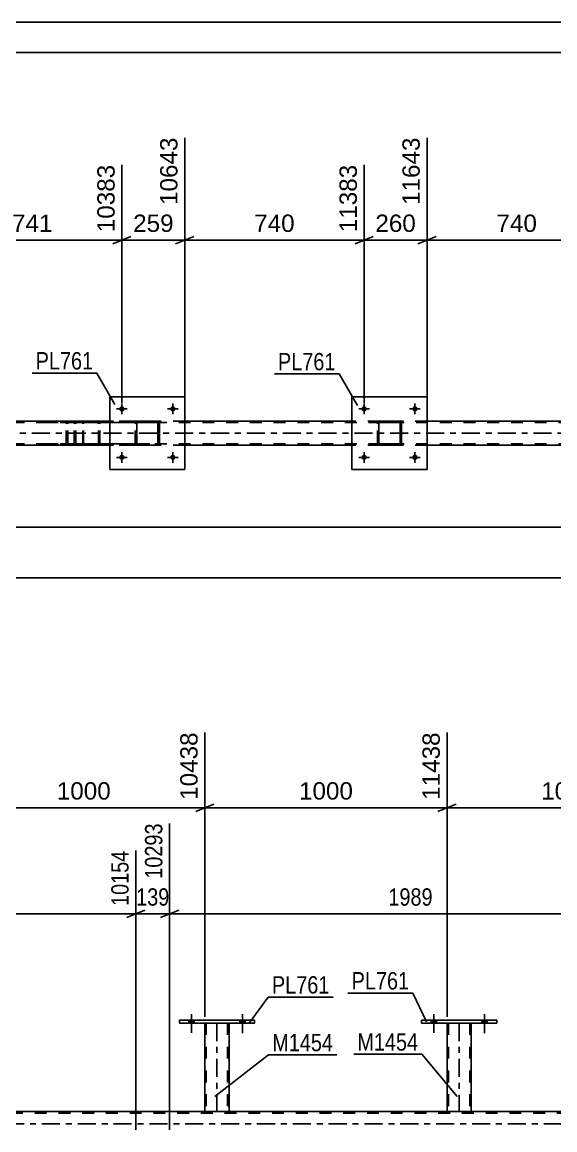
# Model space of a CAD drawing. Header units: millimetres. Extents: x 0 to 3371, y 0 to 1899.
# Drawn here: x 427.7 to 515.7, y 411.1 to 594 of the extents above; entities that cross this region are included whole.
import ezdxf

# ---------------------------------------------------------------- set-up
doc = ezdxf.new("R2010")
doc.units = ezdxf.units.MM
doc.linetypes.add('DXK_LINE_DOT2', pattern=[3.9198, 1.9599, -1.9599])
doc.linetypes.add('DXK_LINE_DOT3', pattern=[5.9187, 2.979, -0.9799, 0.9799, -0.9799])
doc.styles.add('Arial', font='ARIAL.TTF', dxfattribs={"height": 0.2})
doc.styles.add('Arial Narrow', font='ARIALN.TTF', dxfattribs={"height": 0.2})

# ---------------------------------------------------------------- blocks, each defined once
blk = doc.blocks.new('Unknown-203723786-1133')
at = {"color": 5, "linetype": 'Continuous'}
for p, q in [((841, 594), (0, 594)), ((836, 589), (5, 589))]:
    blk.add_line(p, q, dxfattribs=at)
blk = doc.blocks.new('Part-203723786-5581 - 5508')
at = {"color": 7, "linetype": 'DXK_LINE_DOT2'}
for p, q in [((486.39, 527.65), (486.43, 527.84)), ((486.39, 527.65), (486.4, 527.65)), ((486.39, 524.61), (486.39, 527.65)), ((486.44, 527.84), (486.4, 527.65)), ((486.4, 524.61), (486.4, 527.65)), ((486.65, 527.75), (486.63, 527.65)), ((486.64, 527.65), (486.63, 527.65)), ((486.63, 527.65), (486.63, 524.61)), ((486.64, 527.65), (486.66, 527.75)), ((486.64, 524.61), (486.64, 527.65)), ((486.7, 527.82), (486.65, 527.75)), ((486.66, 527.75), (486.71, 527.82)), ((486.69, 528.1), (486.87, 528.13)), ((486.88, 528.13), (486.7, 528.1)), ((486.78, 527.88), (486.7, 527.82)), ((486.71, 527.82), (486.79, 527.88)), ((486.87, 527.89), (486.78, 527.88)), ((486.79, 527.88), (486.88, 527.89)), ((486.88, 528.13), (486.87, 528.13)), ((486.87, 528.13), (489.91, 528.13)), ((486.87, 527.89), (486.88, 527.89)), ((489.91, 527.89), (486.87, 527.89)), ((486.88, 528.13), (489.92, 528.13)), ((486.88, 527.89), (489.92, 527.89)), ((489.91, 528.13), (489.92, 528.13)), ((489.91, 528.13), (490.1, 528.1)), ((489.92, 527.89), (489.91, 527.89)), ((490.01, 527.88), (489.91, 527.89)), ((490.1, 528.1), (489.92, 528.13)), ((489.92, 527.89), (490.01, 527.88)), ((490.01, 527.88), (490.01, 527.88)), ((490.01, 527.88), (490.09, 527.82)), ((490.08, 527.82), (490.01, 527.88)), ((490.14, 527.75), (490.08, 527.82)), ((490.09, 527.82), (490.14, 527.75)), ((490.14, 527.75), (490.16, 527.65)), ((490.15, 527.65), (490.14, 527.75)), ((490.16, 527.65), (490.15, 527.65)), ((490.15, 527.65), (490.15, 524.61)), ((490.16, 524.61), (490.16, 527.65)), ((490.36, 527.84), (490.39, 527.65)), ((490.4, 527.65), (490.36, 527.84)), ((490.4, 527.65), (490.39, 527.65)), ((490.39, 527.65), (490.39, 524.61)), ((490.4, 524.61), (490.4, 527.65)), ((486.4, 524.61), (486.39, 524.61)), ((486.43, 524.43), (486.39, 524.61)), ((486.4, 524.61), (486.44, 524.43)), ((486.63, 524.61), (486.64, 524.61)), ((486.63, 524.61), (486.65, 524.52)), ((486.66, 524.52), (486.64, 524.61)), ((486.65, 524.52), (486.7, 524.44)), ((486.71, 524.44), (486.66, 524.52)), ((486.69, 524.17), (486.7, 524.17)), ((486.87, 524.13), (486.69, 524.17)), ((486.7, 524.44), (486.78, 524.39)), ((486.7, 524.17), (486.88, 524.13)), ((486.79, 524.39), (486.71, 524.44)), ((486.78, 524.39), (486.87, 524.37)), ((486.88, 524.37), (486.79, 524.39)), ((486.88, 524.37), (486.87, 524.37)), ((486.87, 524.37), (489.91, 524.37)), ((486.88, 524.13), (486.87, 524.13)), ((486.87, 524.13), (489.91, 524.13)), ((486.88, 524.37), (489.92, 524.37)), ((486.88, 524.13), (489.92, 524.13)), ((489.91, 524.37), (490.01, 524.39)), ((489.91, 524.37), (489.92, 524.37)), ((490.1, 524.17), (489.91, 524.13)), ((489.91, 524.13), (489.92, 524.13)), ((490.01, 524.39), (489.92, 524.37)), ((489.92, 524.13), (490.1, 524.17)), ((490.09, 524.44), (490.01, 524.39)), ((490.01, 524.39), (490.08, 524.44)), ((490.08, 524.44), (490.14, 524.52)), ((490.14, 524.52), (490.09, 524.44)), ((490.16, 524.61), (490.14, 524.52)), ((490.14, 524.52), (490.15, 524.61)), ((490.15, 524.61), (490.16, 524.61)), ((490.39, 524.61), (490.36, 524.43)), ((490.36, 524.43), (490.4, 524.61)), ((490.39, 524.61), (490.4, 524.61))]:
    blk.add_line(p, q, dxfattribs=at)
at = {"color": 7, "linetype": 'DXK_LINE_DOT3'}
blk.add_line((488.4, 526.13), (488.39, 526.14), dxfattribs=at)
at = {"color": 7, "linetype": 'DXK_LINE_DOT2'}
for centre, start, end in [((486.87, 527.65), 112.5, 157.5), ((486.88, 527.65), 112.5, 157.5), ((489.91, 527.65), 22.5, 67.5), ((489.92, 527.65), 22.5, 67.5), ((486.87, 524.61), 202.5, 247.5), ((486.88, 524.61), 202.5, 247.5), ((489.91, 524.61), 292.5, 337.5), ((489.92, 524.61), 292.5, 337.5)]:
    blk.add_arc(centre, 0.48, start, end, dxfattribs=at)
blk = doc.blocks.new('Part-203723786-5586 - 5508')
at = {"color": 2, "linetype": 'Continuous'}
for p, q in [((482.2, 520.13), (482.2, 532.13)), ((482.2, 532.13), (482.2, 532.13)), ((482.2, 532.13), (494.6, 532.13)), ((494.6, 532.13), (494.6, 520.13)), ((482.2, 520.13), (482.2, 520.13)), ((494.6, 520.13), (482.2, 520.13))]:
    blk.add_line(p, q, dxfattribs=at)
at = {"color": 7, "linetype": 'DXK_LINE_DOT2'}
for p, q in [((482.2, 532.13), (482.2, 520.13)), ((482.2, 532.13), (482.2, 532.13)), ((494.6, 520.13), (494.6, 532.13)), ((482.2, 520.13), (482.2, 520.13))]:
    blk.add_line(p, q, dxfattribs=at)
blk = doc.blocks.new('Part-203723786-5715 - 5508')
at = {"color": 7, "linetype": 'DXK_LINE_DOT2'}
for p, q in [((437.6, 528.13), (430.67, 528.13)), ((437.6, 527.89), (430.67, 527.89)), ((435.04, 527.82), (435.01, 527.65)), ((435.01, 524.61), (435.01, 527.65)), ((435.05, 527.84), (435.04, 527.82)), ((435.26, 527.65), (435.28, 527.75)), ((435.26, 524.61), (435.26, 527.65)), ((435.28, 527.75), (435.33, 527.82)), ((435.51, 528.13), (435.32, 528.1)), ((435.33, 527.82), (435.42, 527.88)), ((435.42, 527.88), (435.51, 527.89)), ((436.33, 527.89), (436.33, 528.13)), ((437.71, 528.1), (437.6, 528.13)), ((437.6, 527.89), (437.66, 527.88)), ((437.66, 527.88), (437.7, 527.82)), ((437.7, 527.82), (437.73, 527.75)), ((437.79, 527.99), (437.71, 528.1)), ((437.73, 527.75), (437.74, 527.65)), ((437.74, 524.61), (437.74, 527.65)), ((437.85, 527.84), (437.79, 527.99)), ((437.87, 527.65), (437.85, 527.84)), ((437.87, 524.61), (437.87, 527.65)), ((437.6, 524.37), (430.67, 524.37)), ((437.6, 524.13), (430.67, 524.13)), ((435.01, 524.61), (435.05, 524.43)), ((435.28, 524.52), (435.26, 524.61)), ((435.33, 524.44), (435.28, 524.52)), ((435.32, 524.17), (435.51, 524.13)), ((435.42, 524.39), (435.33, 524.44)), ((435.51, 524.37), (435.42, 524.39)), ((436.33, 524.13), (436.33, 524.37)), ((437.66, 524.39), (437.6, 524.37)), ((437.6, 524.13), (437.71, 524.17)), ((437.7, 524.44), (437.66, 524.39)), ((437.73, 524.52), (437.7, 524.44)), ((437.71, 524.17), (437.79, 524.28)), ((437.74, 524.61), (437.73, 524.52)), ((437.79, 524.28), (437.85, 524.43)), ((437.85, 524.43), (437.87, 524.61))]:
    blk.add_line(p, q, dxfattribs=at)
for centre, start, end in [((435.5, 527.64), 111.1941, 156.1506), ((435.5, 524.63), 203.8494, 248.8059)]:
    blk.add_arc(centre, 0.492, start, end, dxfattribs=at)
blk = doc.blocks.new('Bolt-203723786-5703 - 5508')
at = {"linetype": 'Continuous'}
for points in [[(443.76, 522.13), (443.77, 522.23), (443.8, 522.31), (443.85, 522.39), (443.91, 522.46), (443.98, 522.52), (444.07, 522.55), (444.16, 522.57), (444.25, 522.57), (444.34, 522.55), (444.42, 522.52), (444.5, 522.46), (444.56, 522.39), (444.6, 522.31), (444.63, 522.23), (444.64, 522.13), (444.63, 522.04), (444.6, 521.96), (444.56, 521.88), (444.5, 521.81), (444.42, 521.75), (444.34, 521.72), (444.25, 521.7), (444.16, 521.7), (444.07, 521.72), (443.98, 521.75), (443.91, 521.81), (443.85, 521.88), (443.8, 521.96), (443.77, 522.04)], [(452.16, 522.13), (452.17, 522.23), (452.2, 522.31), (452.25, 522.39), (452.31, 522.46), (452.38, 522.52), (452.47, 522.55), (452.56, 522.57), (452.65, 522.57), (452.74, 522.55), (452.82, 522.52), (452.9, 522.46), (452.96, 522.39), (453, 522.31), (453.03, 522.23), (453.04, 522.13), (453.03, 522.04), (453, 521.96), (452.96, 521.88), (452.9, 521.81), (452.82, 521.75), (452.74, 521.72), (452.65, 521.7), (452.56, 521.7), (452.47, 521.72), (452.38, 521.75), (452.31, 521.81), (452.25, 521.88), (452.2, 521.96), (452.17, 522.04)]]:
    blk.add_hatch(color=1, dxfattribs=at).paths.add_polyline_path(points)
at = {"color": 1, "linetype": 'Continuous'}
for p, q in [((443.32, 522.13), (445.08, 522.13)), ((444.2, 523.01), (444.2, 521.25)), ((451.72, 522.13), (453.48, 522.13)), ((452.6, 523.01), (452.6, 521.25))]:
    blk.add_line(p, q, dxfattribs=at)
blk = doc.blocks.new('Part-203723786-5575 - 5508')
at = {"color": 7, "linetype": 'DXK_LINE_DOT2'}
for p, q in [((446.4, 527.65), (446.43, 527.84)), ((446.44, 527.84), (446.4, 527.65)), ((446.4, 524.61), (446.4, 527.65)), ((446.4, 527.65), (446.4, 527.65)), ((446.4, 524.61), (446.4, 527.65)), ((446.64, 527.65), (446.66, 527.75)), ((446.65, 527.75), (446.64, 527.65)), ((446.64, 524.61), (446.64, 527.65)), ((446.64, 527.65), (446.64, 527.65)), ((446.64, 527.65), (446.64, 524.61)), ((446.71, 527.82), (446.65, 527.75)), ((446.66, 527.75), (446.71, 527.82)), ((446.69, 528.1), (446.88, 528.13)), ((446.88, 528.13), (446.7, 528.1)), ((446.71, 527.82), (446.79, 527.88)), ((446.78, 527.88), (446.71, 527.82)), ((446.88, 527.89), (446.78, 527.88)), ((446.79, 527.88), (446.88, 527.89)), ((446.88, 528.13), (449.92, 528.13)), ((446.88, 528.13), (446.88, 528.13)), ((446.88, 528.13), (449.92, 528.13)), ((446.88, 527.89), (449.92, 527.89)), ((446.88, 527.89), (446.88, 527.89)), ((449.92, 527.89), (446.88, 527.89)), ((449.92, 528.13), (449.92, 528.13)), ((449.92, 528.13), (450.1, 528.1)), ((450.1, 528.1), (449.92, 528.13)), ((449.92, 527.89), (449.92, 527.89)), ((449.92, 527.89), (450.01, 527.88)), ((450.01, 527.88), (449.92, 527.89)), ((450.01, 527.88), (450.01, 527.88)), ((450.01, 527.88), (450.09, 527.82)), ((450.09, 527.82), (450.01, 527.88)), ((450.09, 527.82), (450.14, 527.75)), ((450.14, 527.75), (450.09, 527.82)), ((450.14, 527.75), (450.16, 527.65)), ((450.16, 527.65), (450.14, 527.75)), ((450.16, 524.61), (450.16, 527.65)), ((450.16, 527.65), (450.16, 527.65)), ((450.16, 527.65), (450.16, 524.61)), ((450.36, 527.84), (450.4, 527.65)), ((450.4, 527.65), (450.36, 527.84)), ((450.4, 524.61), (450.4, 527.65)), ((450.4, 527.65), (450.4, 527.65)), ((450.4, 527.65), (450.4, 524.61)), ((446.4, 524.61), (446.4, 524.61)), ((446.43, 524.43), (446.4, 524.61)), ((446.4, 524.61), (446.44, 524.43)), ((446.64, 524.61), (446.64, 524.61)), ((446.66, 524.52), (446.64, 524.61)), ((446.64, 524.61), (446.65, 524.52)), ((446.65, 524.52), (446.71, 524.44)), ((446.71, 524.44), (446.66, 524.52)), ((446.69, 524.17), (446.7, 524.17)), ((446.88, 524.13), (446.69, 524.17)), ((446.7, 524.17), (446.88, 524.13)), ((446.79, 524.39), (446.71, 524.44)), ((446.71, 524.44), (446.78, 524.39)), ((446.78, 524.39), (446.88, 524.37)), ((446.88, 524.37), (446.79, 524.39)), ((446.88, 524.37), (449.92, 524.37)), ((446.88, 524.37), (446.88, 524.37)), ((446.88, 524.37), (449.92, 524.37)), ((446.88, 524.13), (449.92, 524.13)), ((446.88, 524.13), (446.88, 524.13)), ((446.88, 524.13), (449.92, 524.13)), ((450.01, 524.39), (449.92, 524.37)), ((449.92, 524.37), (450.01, 524.39)), ((449.92, 524.37), (449.92, 524.37)), ((450.1, 524.17), (449.92, 524.13)), ((449.92, 524.13), (450.1, 524.17)), ((449.92, 524.13), (449.92, 524.13)), ((450.09, 524.44), (450.01, 524.39)), ((450.01, 524.39), (450.09, 524.44)), ((450.14, 524.52), (450.09, 524.44)), ((450.09, 524.44), (450.14, 524.52)), ((450.16, 524.61), (450.14, 524.52)), ((450.14, 524.52), (450.16, 524.61)), ((450.16, 524.61), (450.16, 524.61)), ((450.4, 524.61), (450.36, 524.43)), ((450.36, 524.43), (450.4, 524.61)), ((450.4, 524.61), (450.4, 524.61))]:
    blk.add_line(p, q, dxfattribs=at)
at = {"color": 7, "linetype": 'DXK_LINE_DOT3'}
blk.add_line((448.4, 526.13), (448.39, 526.14), dxfattribs=at)
at = {"color": 7, "linetype": 'DXK_LINE_DOT2'}
for centre, start, end in [((446.88, 527.65), 112.5, 157.5), ((446.88, 527.65), 112.5, 157.5), ((449.92, 527.65), 22.5, 67.5), ((449.92, 527.65), 22.5, 67.5), ((446.88, 524.61), 202.5, 247.5), ((446.88, 524.61), 202.5, 247.5), ((449.92, 524.61), 292.5, 337.5), ((449.92, 524.61), 292.5, 337.5)]:
    blk.add_arc(centre, 0.48, start, end, dxfattribs=at)
blk = doc.blocks.new('Part-203723786-5580 - 5508')
at = {"color": 2, "linetype": 'Continuous'}
for p, q in [((442.2, 520.13), (442.2, 532.13)), ((442.2, 532.13), (442.2, 532.13)), ((442.2, 532.13), (454.6, 532.13)), ((454.6, 532.13), (454.6, 520.13)), ((442.2, 520.13), (442.2, 520.13)), ((454.6, 520.13), (442.2, 520.13))]:
    blk.add_line(p, q, dxfattribs=at)
at = {"color": 7, "linetype": 'DXK_LINE_DOT2'}
for p, q in [((442.2, 532.13), (442.2, 520.13)), ((442.2, 532.13), (442.2, 532.13)), ((454.6, 520.13), (454.6, 532.13)), ((442.2, 520.13), (442.2, 520.13))]:
    blk.add_line(p, q, dxfattribs=at)
blk = doc.blocks.new('Part-203723786-5612 - 5508')
at = {"color": 7, "linetype": 'DXK_LINE_DOT2'}
for p, q in [((749.53, 527.89), (74.2, 527.89)), ((454.6, 528.13), (442.2, 528.13)), ((494.6, 528.13), (482.2, 528.13)), ((749.53, 524.37), (74.2, 524.37)), ((454.6, 524.13), (442.2, 524.13)), ((494.6, 524.13), (482.2, 524.13))]:
    blk.add_line(p, q, dxfattribs=at)
at = {"color": 2, "linetype": 'Continuous'}
for p, q in [((442.2, 528.13), (414.6, 528.13)), ((482.2, 528.13), (454.6, 528.13)), ((522.2, 528.13), (494.6, 528.13)), ((442.2, 524.13), (414.6, 524.13)), ((482.2, 524.13), (454.6, 524.13)), ((522.2, 524.13), (494.6, 524.13))]:
    blk.add_line(p, q, dxfattribs=at)
at = {"color": 7, "linetype": 'DXK_LINE_DOT3'}
blk.add_line((74.2, 526.13), (749.53, 526.13), dxfattribs=at)
blk = doc.blocks.new('Bolt-203723786-5700 - 5508')
at = {"linetype": 'Continuous'}
for points in [[(483.76, 530.13), (483.77, 530.23), (483.8, 530.31), (483.84, 530.39), (483.9, 530.46), (483.98, 530.52), (484.06, 530.55), (484.15, 530.57), (484.25, 530.57), (484.34, 530.55), (484.42, 530.52), (484.49, 530.46), (484.56, 530.39), (484.6, 530.31), (484.63, 530.23), (484.64, 530.13), (484.63, 530.04), (484.6, 529.96), (484.56, 529.88), (484.49, 529.81), (484.42, 529.75), (484.34, 529.72), (484.25, 529.7), (484.15, 529.7), (484.06, 529.72), (483.98, 529.75), (483.9, 529.81), (483.84, 529.88), (483.8, 529.96), (483.77, 530.04)], [(492.16, 530.13), (492.17, 530.23), (492.2, 530.31), (492.24, 530.39), (492.3, 530.46), (492.38, 530.52), (492.46, 530.55), (492.55, 530.57), (492.65, 530.57), (492.74, 530.55), (492.82, 530.52), (492.89, 530.46), (492.96, 530.39), (493, 530.31), (493.03, 530.23), (493.04, 530.13), (493.03, 530.04), (493, 529.96), (492.96, 529.88), (492.89, 529.81), (492.82, 529.75), (492.74, 529.72), (492.65, 529.7), (492.55, 529.7), (492.46, 529.72), (492.38, 529.75), (492.3, 529.81), (492.24, 529.88), (492.2, 529.96), (492.17, 530.04)]]:
    blk.add_hatch(color=1, dxfattribs=at).paths.add_polyline_path(points)
at = {"color": 1, "linetype": 'Continuous'}
for p, q in [((484.2, 531.01), (484.2, 529.25)), ((492.6, 531.01), (492.6, 529.25)), ((483.32, 530.13), (485.08, 530.13)), ((491.72, 530.13), (493.48, 530.13))]:
    blk.add_line(p, q, dxfattribs=at)
blk = doc.blocks.new('Bolt-203723786-5701 - 5508')
at = {"linetype": 'Continuous'}
for points in [[(483.76, 522.13), (483.77, 522.23), (483.8, 522.31), (483.84, 522.39), (483.9, 522.46), (483.98, 522.52), (484.06, 522.55), (484.15, 522.57), (484.25, 522.57), (484.34, 522.55), (484.42, 522.52), (484.49, 522.46), (484.56, 522.39), (484.6, 522.31), (484.63, 522.23), (484.64, 522.13), (484.63, 522.04), (484.6, 521.96), (484.56, 521.88), (484.49, 521.81), (484.42, 521.75), (484.34, 521.72), (484.25, 521.7), (484.15, 521.7), (484.06, 521.72), (483.98, 521.75), (483.9, 521.81), (483.84, 521.88), (483.8, 521.96), (483.77, 522.04)], [(492.16, 522.13), (492.17, 522.23), (492.2, 522.31), (492.24, 522.39), (492.3, 522.46), (492.38, 522.52), (492.46, 522.55), (492.55, 522.57), (492.65, 522.57), (492.74, 522.55), (492.82, 522.52), (492.89, 522.46), (492.96, 522.39), (493, 522.31), (493.03, 522.23), (493.04, 522.13), (493.03, 522.04), (493, 521.96), (492.96, 521.88), (492.89, 521.81), (492.82, 521.75), (492.74, 521.72), (492.65, 521.7), (492.55, 521.7), (492.46, 521.72), (492.38, 521.75), (492.3, 521.81), (492.24, 521.88), (492.2, 521.96), (492.17, 522.04)]]:
    blk.add_hatch(color=1, dxfattribs=at).paths.add_polyline_path(points)
at = {"color": 1, "linetype": 'Continuous'}
for p, q in [((483.32, 522.13), (485.08, 522.13)), ((484.2, 523.01), (484.2, 521.25)), ((491.72, 522.13), (493.48, 522.13)), ((492.6, 523.01), (492.6, 521.25))]:
    blk.add_line(p, q, dxfattribs=at)
blk = doc.blocks.new('Bolt-203723786-5702 - 5508')
at = {"linetype": 'Continuous'}
for points in [[(443.76, 530.13), (443.77, 530.23), (443.8, 530.31), (443.85, 530.39), (443.91, 530.46), (443.98, 530.52), (444.07, 530.55), (444.16, 530.57), (444.25, 530.57), (444.34, 530.55), (444.42, 530.52), (444.5, 530.46), (444.56, 530.39), (444.6, 530.31), (444.63, 530.23), (444.64, 530.13), (444.63, 530.04), (444.6, 529.96), (444.56, 529.88), (444.5, 529.81), (444.42, 529.75), (444.34, 529.72), (444.25, 529.7), (444.16, 529.7), (444.07, 529.72), (443.98, 529.75), (443.91, 529.81), (443.85, 529.88), (443.8, 529.96), (443.77, 530.04)], [(452.16, 530.13), (452.17, 530.23), (452.2, 530.31), (452.25, 530.39), (452.31, 530.46), (452.38, 530.52), (452.47, 530.55), (452.56, 530.57), (452.65, 530.57), (452.74, 530.55), (452.82, 530.52), (452.9, 530.46), (452.96, 530.39), (453, 530.31), (453.03, 530.23), (453.04, 530.13), (453.03, 530.04), (453, 529.96), (452.96, 529.88), (452.9, 529.81), (452.82, 529.75), (452.74, 529.72), (452.65, 529.7), (452.56, 529.7), (452.47, 529.72), (452.38, 529.75), (452.31, 529.81), (452.25, 529.88), (452.2, 529.96), (452.17, 530.04)]]:
    blk.add_hatch(color=1, dxfattribs=at).paths.add_polyline_path(points)
at = {"color": 1, "linetype": 'Continuous'}
for p, q in [((444.2, 531.01), (444.2, 529.25)), ((452.6, 531.01), (452.6, 529.25)), ((443.32, 530.13), (445.08, 530.13)), ((451.72, 530.13), (453.48, 530.13))]:
    blk.add_line(p, q, dxfattribs=at)
blk = doc.blocks.new('Part-203723786-5709 - 5508')
at = {"color": 7, "linetype": 'DXK_LINE_DOT2'}
for p, q in [((436.36, 527.82), (436.33, 527.65)), ((436.33, 524.61), (436.33, 527.65)), ((436.37, 527.84), (436.36, 527.82)), ((436.58, 527.65), (436.6, 527.75)), ((436.58, 524.61), (436.58, 527.65)), ((436.6, 527.75), (436.66, 527.82)), ((436.84, 528.13), (436.64, 528.1)), ((436.66, 527.82), (436.74, 527.88)), ((436.74, 527.88), (436.84, 527.89)), ((445.73, 528.13), (436.84, 528.13)), ((445.73, 527.89), (436.84, 527.89)), ((440.27, 528.1), (440.07, 528.13)), ((440.07, 527.89), (440.17, 527.88)), ((440.17, 527.88), (440.25, 527.82)), ((440.25, 527.82), (440.31, 527.75)), ((440.31, 527.75), (440.33, 527.65)), ((440.33, 524.61), (440.33, 527.65)), ((440.55, 527.82), (440.54, 527.84)), ((440.58, 527.65), (440.55, 527.82)), ((440.58, 524.61), (440.58, 527.65)), ((436.33, 524.61), (436.37, 524.43)), ((436.6, 524.52), (436.58, 524.61)), ((436.66, 524.44), (436.6, 524.52)), ((436.64, 524.17), (436.84, 524.13)), ((436.74, 524.39), (436.66, 524.44)), ((436.84, 524.37), (436.74, 524.39)), ((445.73, 524.37), (436.84, 524.37)), ((445.73, 524.13), (436.84, 524.13)), ((440.17, 524.39), (440.07, 524.37)), ((440.07, 524.13), (440.27, 524.17)), ((440.25, 524.44), (440.17, 524.39)), ((440.31, 524.52), (440.25, 524.44)), ((440.33, 524.61), (440.31, 524.52)), ((440.54, 524.43), (440.58, 524.61))]:
    blk.add_line(p, q, dxfattribs=at)
for centre, start, end in [((436.82, 527.63), 110.7583, 155.68), ((440.09, 527.63), 24.32, 69.2417), ((436.82, 524.64), 204.32, 249.2417), ((440.09, 524.64), 290.7583, 335.68)]:
    blk.add_arc(centre, 0.496, start, end, dxfattribs=at)
blk = doc.blocks.new('Part-203723786-2856 - 2801')
at = {"color": 2, "linetype": 'Continuous'}
for p, q in [((497.9, 428.72), (497.89, 414.08)), ((501.9, 428.72), (501.89, 414.08)), ((497.93, 414.08), (497.89, 414.08)), ((498.03, 414.08), (497.93, 414.08)), ((498.19, 414.08), (498.03, 414.08)), ((501.6, 414.08), (498.19, 414.08)), ((501.75, 414.08), (501.6, 414.08)), ((501.86, 414.08), (501.75, 414.08)), ((501.89, 414.08), (501.86, 414.08))]:
    blk.add_line(p, q, dxfattribs=at)
at = {"color": 7, "linetype": 'DXK_LINE_DOT2'}
for p, q in [((497.9, 428.72), (497.9, 428.72)), ((497.9, 428.72), (497.9, 428.72)), ((497.9, 428.72), (497.9, 428.72)), ((497.94, 428.72), (497.9, 428.72)), ((497.9, 428.72), (497.94, 428.72)), ((498.04, 428.72), (497.94, 428.72)), ((497.94, 428.72), (498.04, 428.72)), ((498.2, 428.72), (498.04, 428.72)), ((498.04, 428.72), (498.2, 428.72)), ((498.14, 428.72), (498.13, 414.08)), ((498.14, 428.72), (498.14, 428.72)), ((498.16, 428.72), (498.14, 428.72)), ((498.14, 428.72), (498.16, 428.72)), ((498.21, 428.72), (498.16, 428.72)), ((498.16, 428.72), (498.21, 428.72)), ((501.6, 428.72), (498.2, 428.72)), ((501.6, 428.72), (498.2, 428.72)), ((501.51, 428.72), (498.21, 428.72)), ((498.21, 428.72), (498.29, 428.72)), ((501.59, 428.72), (498.29, 428.72)), ((501.59, 428.72), (501.51, 428.72)), ((501.64, 428.72), (501.59, 428.72)), ((501.59, 428.72), (501.64, 428.72)), ((501.6, 428.72), (501.76, 428.72)), ((501.76, 428.72), (501.6, 428.72)), ((501.66, 428.72), (501.64, 428.72)), ((501.64, 428.72), (501.66, 428.72)), ((501.66, 428.72), (501.65, 414.08)), ((501.66, 428.72), (501.66, 428.72)), ((501.76, 428.72), (501.86, 428.72)), ((501.86, 428.72), (501.76, 428.72)), ((501.86, 428.72), (501.9, 428.72)), ((501.9, 428.72), (501.86, 428.72)), ((501.9, 428.72), (501.9, 428.72)), ((501.9, 428.72), (501.9, 428.72)), ((501.9, 428.72), (501.9, 428.72)), ((497.89, 414.08), (497.93, 414.08)), ((497.93, 414.08), (498.03, 414.08)), ((498.03, 414.08), (498.19, 414.08)), ((498.13, 414.08), (498.15, 414.08)), ((498.13, 414.08), (498.15, 414.08)), ((501.51, 414.08), (498.15, 414.08)), ((498.15, 414.08), (498.19, 414.08)), ((501.6, 414.08), (498.19, 414.08)), ((498.19, 414.08), (498.2, 414.08)), ((498.2, 414.08), (498.28, 414.08)), ((501.58, 414.08), (498.28, 414.08)), ((501.58, 414.08), (501.51, 414.08)), ((501.64, 414.08), (501.58, 414.08)), ((501.58, 414.08), (501.64, 414.08)), ((501.6, 414.08), (501.75, 414.08)), ((501.65, 414.08), (501.64, 414.08)), ((501.64, 414.08), (501.65, 414.08)), ((501.75, 414.08), (501.86, 414.08)), ((501.86, 414.08), (501.89, 414.08))]:
    blk.add_line(p, q, dxfattribs=at)
at = {"color": 7, "linetype": 'DXK_LINE_DOT3'}
blk.add_line((499.9, 428.72), (499.89, 414.08), dxfattribs=at)
blk = doc.blocks.new('Part-203723786-2861 - 2801')
at = {"color": 2, "linetype": 'Continuous'}
for p, q in [((493.7, 428.72), (493.7, 429.2)), ((493.7, 429.2), (506.1, 429.19)), ((506.1, 428.71), (493.7, 428.72)), ((506.1, 429.19), (506.1, 428.71))]:
    blk.add_line(p, q, dxfattribs=at)
blk = doc.blocks.new('Part-203723786-2964 - 2801')
at = {"color": 2, "linetype": 'Continuous'}
for p, q in [((453.7, 428.72), (453.7, 429.2)), ((453.7, 429.2), (466.1, 429.19)), ((466.1, 428.71), (453.7, 428.72)), ((466.1, 429.19), (466.1, 428.71))]:
    blk.add_line(p, q, dxfattribs=at)
blk = doc.blocks.new('Bolt-203723786-3193 - 2801')
at = {"linetype": 'Continuous'}
for points in [[(455.26, 428.72), (456.14, 428.72), (456.14, 429.2), (455.26, 429.2)], [(463.66, 428.71), (464.54, 428.71), (464.54, 429.19), (463.66, 429.19)]]:
    blk.add_hatch(color=1, dxfattribs=at).paths.add_polyline_path(points)
at = {"color": 1, "linetype": 'Continuous'}
for p, q in [((455.7, 430.2), (455.7, 427.08)), ((464.1, 430.19), (464.1, 427.07)), ((455.26, 429.2), (455.26, 428.72)), ((456.14, 429.2), (456.14, 428.72)), ((463.66, 429.19), (463.66, 428.71)), ((464.54, 429.19), (464.54, 428.71))]:
    blk.add_line(p, q, dxfattribs=at)
blk = doc.blocks.new('Bolt-203723786-3195 - 2801')
at = {"linetype": 'Continuous'}
for points in [[(495.26, 428.72), (496.14, 428.72), (496.14, 429.2), (495.26, 429.2)], [(503.66, 428.71), (504.54, 428.71), (504.54, 429.19), (503.66, 429.19)]]:
    blk.add_hatch(color=1, dxfattribs=at).paths.add_polyline_path(points)
at = {"color": 1, "linetype": 'Continuous'}
for p, q in [((495.7, 430.2), (495.7, 427.08)), ((504.1, 430.19), (504.1, 427.07)), ((495.26, 429.2), (495.26, 428.72)), ((496.14, 429.2), (496.14, 428.72)), ((503.66, 429.19), (503.66, 428.71)), ((504.54, 429.19), (504.54, 428.71))]:
    blk.add_line(p, q, dxfattribs=at)
blk = doc.blocks.new('Bolt-203723786-3194 - 2801')
at = {"linetype": 'Continuous'}
for points in [[(455.26, 428.72), (456.14, 428.72), (456.14, 429.2), (455.26, 429.2)], [(463.66, 428.71), (464.54, 428.71), (464.54, 429.19), (463.66, 429.19)]]:
    blk.add_hatch(color=1, dxfattribs=at).paths.add_polyline_path(points)
at = {"color": 1, "linetype": 'Continuous'}
for p, q in [((455.7, 430.2), (455.7, 427.08)), ((464.1, 430.19), (464.1, 427.07)), ((455.26, 429.2), (455.26, 428.72)), ((456.14, 429.2), (456.14, 428.72)), ((463.66, 429.19), (463.66, 428.71)), ((464.54, 429.19), (464.54, 428.71))]:
    blk.add_line(p, q, dxfattribs=at)
blk = doc.blocks.new('Part-203723786-3225 - 2801')
at = {"color": 2, "linetype": 'Continuous'}
for p, q in [((457.9, 428.72), (457.9, 414.08)), ((461.9, 428.72), (461.9, 414.08)), ((457.93, 414.08), (457.9, 414.08)), ((458.04, 414.08), (457.93, 414.08)), ((458.19, 414.08), (458.04, 414.08)), ((461.6, 414.08), (458.19, 414.08)), ((461.76, 414.08), (461.6, 414.08)), ((461.86, 414.08), (461.76, 414.08)), ((461.9, 414.08), (461.86, 414.08))]:
    blk.add_line(p, q, dxfattribs=at)
at = {"color": 7, "linetype": 'DXK_LINE_DOT2'}
for p, q in [((457.9, 428.72), (457.9, 428.72)), ((457.9, 428.72), (457.9, 428.72)), ((457.9, 428.72), (457.9, 428.72)), ((457.94, 428.72), (457.9, 428.72)), ((457.9, 428.72), (457.94, 428.72)), ((458.04, 428.72), (457.94, 428.72)), ((457.94, 428.72), (458.04, 428.72)), ((458.2, 428.72), (458.04, 428.72)), ((458.04, 428.72), (458.2, 428.72)), ((458.14, 428.72), (458.14, 428.72)), ((458.14, 428.72), (458.14, 414.08)), ((458.16, 428.72), (458.14, 428.72)), ((458.14, 428.72), (458.16, 428.72)), ((458.21, 428.72), (458.16, 428.72)), ((458.16, 428.72), (458.21, 428.72)), ((461.6, 428.72), (458.2, 428.72)), ((461.6, 428.72), (458.2, 428.72)), ((461.51, 428.72), (458.21, 428.72)), ((458.21, 428.72), (458.29, 428.72)), ((461.59, 428.72), (458.29, 428.72)), ((461.59, 428.72), (461.51, 428.72)), ((461.64, 428.72), (461.59, 428.72)), ((461.59, 428.72), (461.64, 428.72)), ((461.6, 428.72), (461.76, 428.72)), ((461.76, 428.72), (461.6, 428.72)), ((461.66, 428.72), (461.64, 428.72)), ((461.64, 428.72), (461.66, 428.72)), ((461.66, 428.72), (461.66, 428.72)), ((461.66, 428.72), (461.66, 414.08)), ((461.76, 428.72), (461.86, 428.72)), ((461.86, 428.72), (461.76, 428.72)), ((461.86, 428.72), (461.9, 428.72)), ((461.9, 428.72), (461.86, 428.72)), ((461.9, 428.72), (461.9, 428.72)), ((461.9, 428.72), (461.9, 428.72)), ((461.9, 428.72), (461.9, 428.72)), ((457.9, 414.08), (457.93, 414.08)), ((457.93, 414.08), (458.04, 414.08)), ((458.04, 414.08), (458.19, 414.08)), ((458.14, 414.08), (458.15, 414.08)), ((458.14, 414.08), (458.15, 414.08)), ((461.51, 414.08), (458.15, 414.08)), ((458.15, 414.08), (458.19, 414.08)), ((461.6, 414.08), (458.19, 414.08)), ((458.19, 414.08), (458.21, 414.08)), ((458.21, 414.08), (458.28, 414.08)), ((461.59, 414.08), (458.28, 414.08)), ((461.59, 414.08), (461.51, 414.08)), ((461.64, 414.08), (461.59, 414.08)), ((461.59, 414.08), (461.64, 414.08)), ((461.6, 414.08), (461.76, 414.08)), ((461.66, 414.08), (461.64, 414.08)), ((461.64, 414.08), (461.66, 414.08)), ((461.76, 414.08), (461.86, 414.08)), ((461.86, 414.08), (461.9, 414.08))]:
    blk.add_line(p, q, dxfattribs=at)
at = {"color": 7, "linetype": 'DXK_LINE_DOT3'}
blk.add_line((459.9, 428.72), (459.9, 414.08), dxfattribs=at)
blk = doc.blocks.new('Part-203723786-3246 - 2801')
at = {"color": 7, "linetype": 'DXK_LINE_DOT2'}
for p, q in [((761.03, 413.84), (40.36, 413.84)), ((461.9, 414.08), (461.42, 414.08)), ((501.89, 414.08), (501.41, 414.08))]:
    blk.add_line(p, q, dxfattribs=at)
at = {"color": 2, "linetype": 'Continuous'}
for p, q in [((461.42, 414.08), (421.9, 414.08)), ((501.41, 414.08), (461.9, 414.08)), ((541.41, 414.08), (501.89, 414.08))]:
    blk.add_line(p, q, dxfattribs=at)
at = {"color": 7, "linetype": 'DXK_LINE_DOT3'}
blk.add_line((40.36, 412.08), (761.03, 412.08), dxfattribs=at)
blk = doc.blocks.new('Bolt-203723786-3301 - 2801')
at = {"linetype": 'Continuous'}
for points in [[(495.26, 428.72), (496.14, 428.72), (496.14, 429.2), (495.26, 429.2)], [(503.66, 428.71), (504.54, 428.71), (504.54, 429.19), (503.66, 429.19)]]:
    blk.add_hatch(color=1, dxfattribs=at).paths.add_polyline_path(points)
at = {"color": 1, "linetype": 'Continuous'}
for p, q in [((495.7, 430.2), (495.7, 427.08)), ((504.1, 430.19), (504.1, 427.07)), ((495.26, 429.2), (495.26, 428.72)), ((496.14, 429.2), (496.14, 428.72)), ((503.66, 429.19), (503.66, 428.71)), ((504.54, 429.19), (504.54, 428.71))]:
    blk.add_line(p, q, dxfattribs=at)
blk = doc.blocks.new('StraightDimension-203723786-5906 - 5508')
at = {"color": 7, "linetype": 'Continuous'}
for p, q in [((414.57, 529.13), (414.57, 572.7)), ((444.2, 531.13), (444.2, 570.42)), ((416.07, 558.61), (413.07, 557.41)), ((414.57, 558.01), (444.2, 558.01)), ((442.7, 557.41), (445.7, 558.61))]:
    blk.add_line(p, q, dxfattribs=at)
at = {"color": 0, "linetype": 'Continuous'}
blk.add_wipeout([(443.6, 571.02), (439.4, 571.02), (439.4, 558.71), (443.6, 558.71)], dxfattribs=at)
at = {"color": 0}
blk.add_wipeout([(433.32, 558.76), (433.32, 562.96), (425.45, 562.96), (425.45, 558.76)], dxfattribs=at)
at = {"color": 3, "linetype": 'Continuous', "style": 'Arial'}
blk.add_text('10383', height=2.865, rotation=90.0002, dxfattribs=at).set_placement((443, 559.31))
at = {"color": 3, "style": 'Arial'}
blk.add_text('741', height=2.865, dxfattribs=at).set_placement((426.05, 559.36))
blk = doc.blocks.new('StraightDimension-203723786-5909 - 5508')
at = {"color": 7, "linetype": 'Continuous'}
for p, q in [((454.58, 529.13), (454.58, 574.92)), ((444.2, 531.13), (444.2, 570.42)), ((442.7, 557.41), (445.7, 558.61)), ((444.2, 558.01), (454.58, 558.01)), ((456.08, 558.61), (453.08, 557.41))]:
    blk.add_line(p, q, dxfattribs=at)
at = {"color": 0}
blk.add_wipeout([(453.33, 558.76), (453.33, 562.96), (445.46, 562.96), (445.46, 558.76)], dxfattribs=at)
at = {"color": 3, "style": 'Arial'}
blk.add_text('259', height=2.865, dxfattribs=at).set_placement((446.06, 559.36))
at = {"color": 0, "linetype": 'Continuous'}
blk.add_wipeout([(453.98, 575.52), (449.78, 575.52), (449.78, 563.21), (453.98, 563.21)], dxfattribs=at)
at = {"color": 3, "linetype": 'Continuous', "style": 'Arial'}
blk.add_text('10643', height=2.865, rotation=90.0002, dxfattribs=at).set_placement((453.38, 563.81))
blk = doc.blocks.new('StraightDimension-203723786-5912 - 5508')
at = {"color": 7, "linetype": 'Continuous'}
for p, q in [((454.58, 529.13), (454.58, 574.92)), ((484.2, 531.13), (484.2, 570.42)), ((456.08, 558.61), (453.08, 557.41)), ((454.58, 558.01), (484.2, 558.01)), ((482.7, 557.41), (485.7, 558.61))]:
    blk.add_line(p, q, dxfattribs=at)
at = {"color": 0, "linetype": 'Continuous'}
blk.add_wipeout([(483.6, 571.02), (479.4, 571.02), (479.4, 558.71), (483.6, 558.71)], dxfattribs=at)
at = {"color": 0}
blk.add_wipeout([(473.33, 558.76), (473.33, 562.96), (465.45, 562.96), (465.45, 558.76)], dxfattribs=at)
at = {"color": 3, "linetype": 'Continuous', "style": 'Arial'}
blk.add_text('11383', height=2.865, rotation=90.0002, dxfattribs=at).set_placement((483, 559.31))
at = {"color": 3, "style": 'Arial'}
blk.add_text('740', height=2.865, dxfattribs=at).set_placement((466.05, 559.36))
blk = doc.blocks.new('StraightDimension-203723786-5915 - 5508')
at = {"color": 7, "linetype": 'Continuous'}
for p, q in [((494.59, 529.13), (494.59, 574.92)), ((484.2, 531.13), (484.2, 570.42)), ((482.7, 557.41), (485.7, 558.61)), ((484.2, 558.01), (494.59, 558.01)), ((496.09, 558.61), (493.09, 557.41))]:
    blk.add_line(p, q, dxfattribs=at)
at = {"color": 0}
blk.add_wipeout([(493.33, 558.76), (493.33, 562.96), (485.46, 562.96), (485.46, 558.76)], dxfattribs=at)
at = {"color": 3, "style": 'Arial'}
blk.add_text('260', height=2.865, dxfattribs=at).set_placement((486.06, 559.36))
at = {"color": 0, "linetype": 'Continuous'}
blk.add_wipeout([(493.99, 575.52), (489.79, 575.52), (489.79, 563.21), (493.99, 563.21)], dxfattribs=at)
at = {"color": 3, "linetype": 'Continuous', "style": 'Arial'}
blk.add_text('11643', height=2.865, rotation=90.0002, dxfattribs=at).set_placement((493.39, 563.81))
blk = doc.blocks.new('StraightDimension-203723786-5918 - 5508')
at = {"color": 7, "linetype": 'Continuous'}
for p, q in [((494.59, 529.13), (494.59, 574.92)), ((524.2, 531.13), (524.2, 570.42)), ((496.09, 558.61), (493.09, 557.41)), ((494.59, 558.01), (524.2, 558.01)), ((522.7, 557.41), (525.7, 558.61))]:
    blk.add_line(p, q, dxfattribs=at)
at = {"color": 0, "linetype": 'Continuous'}
blk.add_wipeout([(523.6, 571.02), (519.4, 571.02), (519.4, 558.71), (523.6, 558.71)], dxfattribs=at)
at = {"color": 0}
blk.add_wipeout([(513.33, 558.76), (513.33, 562.96), (505.46, 562.96), (505.46, 558.76)], dxfattribs=at)
at = {"color": 3, "linetype": 'Continuous', "style": 'Arial'}
blk.add_text('12383', height=2.865, rotation=90.0002, dxfattribs=at).set_placement((523, 559.31))
at = {"color": 3, "style": 'Arial'}
blk.add_text('740', height=2.865, dxfattribs=at).set_placement((506.06, 559.36))
blk = doc.blocks.new('StraightDimension-203723786-6045 - 5508')
at = {"color": 7, "linetype": 'Continuous'}
blk.add_line((39.72, 502.25), (750.17, 502.25), dxfattribs=at)
blk = doc.blocks.new('StraightDimension-203723786-6066 - 5508')
at = {"color": 7, "linetype": 'Continuous'}
blk.add_line((40.36, 510.63), (749.53, 510.63), dxfattribs=at)
blk = doc.blocks.new('StraightDimension-203723786-3815 - 2801')
at = {"color": 7, "linetype": 'Continuous'}
for p, q in [((452.08, 411.08), (452.08, 461.69)), ((446.51, 411.08), (446.51, 457.19)), ((445.01, 446.15), (448.01, 447.35)), ((446.51, 446.75), (452.08, 446.75)), ((453.58, 447.35), (450.58, 446.15))]:
    blk.add_line(p, q, dxfattribs=at)
at = {"color": 0}
blk.add_wipeout([(452.64, 447.5), (452.64, 451.7), (445.95, 451.7), (445.95, 447.5)], dxfattribs=at)
at = {"color": 3, "style": 'Arial Narrow'}
blk.add_text('139', height=2.863, dxfattribs=at).set_placement((446.55, 448.1))
at = {"color": 0, "linetype": 'Continuous'}
blk.add_wipeout([(451.48, 462.29), (447.28, 462.29), (447.28, 451.95), (451.48, 451.95)], dxfattribs=at)
at = {"color": 3, "linetype": 'Continuous', "style": 'Arial Narrow'}
blk.add_text('10293', height=2.863, rotation=90.0002, dxfattribs=at).set_placement((450.88, 452.55))
blk = doc.blocks.new('StraightDimension-203723786-3839 - 2801')
at = {"color": 7, "linetype": 'Continuous'}
for p, q in [((366.95, 411.08), (366.95, 459.86)), ((446.51, 411.08), (446.51, 457.19)), ((368.45, 447.35), (365.45, 446.15)), ((366.95, 446.75), (446.51, 446.75)), ((445.01, 446.15), (448.01, 447.35))]:
    blk.add_line(p, q, dxfattribs=at)
at = {"color": 0, "linetype": 'Continuous'}
blk.add_wipeout([(445.91, 457.79), (441.71, 457.79), (441.71, 447.45), (445.91, 447.45)], dxfattribs=at)
at = {"color": 0}
blk.add_wipeout([(410.99, 447.5), (410.99, 451.7), (402.47, 451.7), (402.47, 447.5)], dxfattribs=at)
at = {"color": 3, "linetype": 'Continuous', "style": 'Arial Narrow'}
blk.add_text('10154', height=2.863, rotation=90.0002, dxfattribs=at).set_placement((445.31, 448.05))
at = {"color": 3, "style": 'Arial Narrow'}
blk.add_text('1989', height=2.863, dxfattribs=at).set_placement((403.07, 448.1))
blk = doc.blocks.new('StraightDimension-203723786-4473 - 2801')
at = {"color": 7, "linetype": 'Continuous'}
for p, q in [((457.9, 429.72), (457.9, 476.69)), ((417.9, 429.72), (417.9, 474.47)), ((419.4, 464.87), (416.4, 463.67)), ((456.4, 463.67), (459.4, 464.87)), ((417.9, 464.27), (457.9, 464.27))]:
    blk.add_line(p, q, dxfattribs=at)
at = {"color": 0, "linetype": 'Continuous'}
blk.add_wipeout([(457.3, 477.29), (453.1, 477.29), (453.1, 464.97), (457.3, 464.97)], dxfattribs=at)
at = {"color": 0}
blk.add_wipeout([(442.95, 465.02), (442.95, 469.22), (432.85, 469.22), (432.85, 465.02)], dxfattribs=at)
at = {"color": 3, "linetype": 'Continuous', "style": 'Arial'}
blk.add_text('10438', height=2.865, rotation=90.0002, dxfattribs=at).set_placement((456.7, 465.57))
at = {"color": 3, "style": 'Arial'}
blk.add_text('1000', height=2.865, dxfattribs=at).set_placement((433.45, 465.62))
blk = doc.blocks.new('StraightDimension-203723786-4463 - 2801')
at = {"color": 7, "linetype": 'Continuous'}
for p, q in [((457.9, 429.72), (457.9, 476.69)), ((497.9, 429.72), (497.9, 476.69)), ((459.4, 464.87), (456.4, 463.67)), ((496.4, 463.67), (499.4, 464.87)), ((457.9, 464.27), (497.9, 464.27))]:
    blk.add_line(p, q, dxfattribs=at)
at = {"color": 0, "linetype": 'Continuous'}
blk.add_wipeout([(497.3, 477.29), (493.1, 477.29), (493.1, 464.97), (497.3, 464.97)], dxfattribs=at)
at = {"color": 0}
blk.add_wipeout([(482.95, 465.02), (482.95, 469.22), (472.85, 469.22), (472.85, 465.02)], dxfattribs=at)
at = {"color": 3, "linetype": 'Continuous', "style": 'Arial'}
blk.add_text('11438', height=2.865, rotation=90.0002, dxfattribs=at).set_placement((496.7, 465.57))
at = {"color": 3, "style": 'Arial'}
blk.add_text('1000', height=2.865, dxfattribs=at).set_placement((473.45, 465.62))
blk = doc.blocks.new('StraightDimension-203723786-3791 - 2801')
at = {"color": 7, "linetype": 'Continuous'}
for p, q in [((452.08, 411.08), (452.08, 461.69)), ((531.64, 411.08), (531.64, 457.19)), ((453.58, 447.35), (450.58, 446.15)), ((452.08, 446.75), (531.64, 446.75)), ((530.14, 446.15), (533.14, 447.35))]:
    blk.add_line(p, q, dxfattribs=at)
at = {"color": 0, "linetype": 'Continuous'}
blk.add_wipeout([(531.04, 457.79), (526.84, 457.79), (526.84, 447.45), (531.04, 447.45)], dxfattribs=at)
at = {"color": 0}
blk.add_wipeout([(496.12, 447.5), (496.12, 451.7), (487.61, 451.7), (487.61, 447.5)], dxfattribs=at)
at = {"color": 3, "linetype": 'Continuous', "style": 'Arial Narrow'}
blk.add_text('12282', height=2.863, rotation=90.0002, dxfattribs=at).set_placement((530.44, 448.05))
at = {"color": 3, "style": 'Arial Narrow'}
blk.add_text('1989', height=2.863, dxfattribs=at).set_placement((488.21, 448.1))
blk = doc.blocks.new('StraightDimension-203723786-4453 - 2801')
at = {"color": 7, "linetype": 'Continuous'}
for p, q in [((497.9, 429.72), (497.9, 476.69)), ((537.9, 429.72), (537.9, 476.69)), ((499.4, 464.87), (496.4, 463.67)), ((536.4, 463.67), (539.4, 464.87)), ((497.9, 464.27), (537.9, 464.27))]:
    blk.add_line(p, q, dxfattribs=at)
at = {"color": 0, "linetype": 'Continuous'}
blk.add_wipeout([(537.3, 477.29), (533.1, 477.29), (533.1, 464.97), (537.3, 464.97)], dxfattribs=at)
at = {"color": 0}
blk.add_wipeout([(522.95, 465.02), (522.95, 469.22), (512.85, 469.22), (512.85, 465.02)], dxfattribs=at)
at = {"color": 3, "linetype": 'Continuous', "style": 'Arial'}
blk.add_text('12438', height=2.865, rotation=90.0002, dxfattribs=at).set_placement((536.7, 465.57))
at = {"color": 3, "style": 'Arial'}
blk.add_text('1000', height=2.865, dxfattribs=at).set_placement((513.45, 465.62))
blk = doc.blocks.new('Mark-203723786-5582 - 5508')
at = {"color": 0}
blk.add_wipeout([(479.49, 536.51), (479.49, 539.51), (469.98, 539.51), (469.98, 536.51)], dxfattribs=at)
blk.add_wipeout([(479.49, 536.51), (479.49, 539.51), (469.98, 539.51), (469.98, 536.51)], dxfattribs=at)
at = {"color": 30, "linetype": 'Continuous'}
for p in [(469.38, 535.91), (483.09, 530.71)]:
    blk.add_line(p, (480.09, 535.91), dxfattribs=at)
at = {"color": 3, "style": 'Arial Narrow'}
blk.add_text('PL761', height=2.863, dxfattribs=at).set_placement((469.98, 536.51))
blk = doc.blocks.new('Mark-203723786-5576 - 5508')
at = {"color": 0}
blk.add_wipeout([(439.46, 536.65), (439.46, 539.65), (429.96, 539.65), (429.96, 536.65)], dxfattribs=at)
blk.add_wipeout([(439.46, 536.65), (439.46, 539.65), (429.96, 539.65), (429.96, 536.65)], dxfattribs=at)
at = {"color": 30, "linetype": 'Continuous'}
for p in [(429.36, 536.05), (443.06, 530.85)]:
    blk.add_line(p, (440.06, 536.05), dxfattribs=at)
at = {"color": 3, "style": 'Arial Narrow'}
blk.add_text('PL761', height=2.863, dxfattribs=at).set_placement((429.96, 536.65))
blk = doc.blocks.new('Mark-203723786-2852 - 2801')
at = {"color": 0}
blk.add_wipeout([(493.13, 424.16), (493.13, 427.16), (483.08, 427.16), (483.08, 424.16)], dxfattribs=at)
blk.add_wipeout([(493.13, 424.16), (493.13, 427.16), (483.08, 427.16), (483.08, 424.16)], dxfattribs=at)
at = {"color": 30, "linetype": 'Continuous'}
for p in [(482.48, 423.56), (499.56, 416.57)]:
    blk.add_line(p, (493.73, 423.56), dxfattribs=at)
at = {"color": 3, "style": 'Arial Narrow'}
blk.add_text('M1454', height=2.863, dxfattribs=at).set_placement((483.08, 424.16))
blk = doc.blocks.new('Mark-203723786-2857 - 2801')
at = {"color": 0}
blk.add_wipeout([(491.64, 434.26), (491.64, 437.26), (482.14, 437.26), (482.14, 434.26)], dxfattribs=at)
blk.add_wipeout([(491.64, 434.26), (491.64, 437.26), (482.14, 437.26), (482.14, 434.26)], dxfattribs=at)
at = {"color": 30, "linetype": 'Continuous'}
for p in [(481.54, 433.66), (494.51, 428.89)]:
    blk.add_line(p, (492.24, 433.66), dxfattribs=at)
at = {"color": 3, "style": 'Arial Narrow'}
blk.add_text('PL761', height=2.863, dxfattribs=at).set_placement((482.14, 434.26))
blk = doc.blocks.new('Mark-203723786-2960 - 2801')
at = {"color": 0}
blk.add_wipeout([(478.48, 433.59), (478.48, 436.59), (468.98, 436.59), (468.98, 433.59)], dxfattribs=at)
blk.add_wipeout([(478.48, 433.59), (478.48, 436.59), (468.98, 436.59), (468.98, 433.59)], dxfattribs=at)
at = {"color": 30, "linetype": 'Continuous'}
for p, q in [((465.22, 428.71), (468.38, 432.99)), ((468.38, 432.99), (479.08, 432.99))]:
    blk.add_line(p, q, dxfattribs=at)
at = {"color": 3, "style": 'Arial Narrow'}
blk.add_text('PL761', height=2.863, dxfattribs=at).set_placement((468.98, 433.59))
blk = doc.blocks.new('Mark-203723786-3221 - 2801')
at = {"color": 0}
blk.add_wipeout([(479.08, 424.06), (479.08, 427.06), (469.03, 427.06), (469.03, 424.06)], dxfattribs=at)
blk.add_wipeout([(479.08, 424.06), (479.08, 427.06), (469.03, 427.06), (469.03, 424.06)], dxfattribs=at)
at = {"color": 30, "linetype": 'Continuous'}
for p, q in [((459.56, 416.57), (468.43, 423.46)), ((468.43, 423.46), (479.68, 423.46))]:
    blk.add_line(p, q, dxfattribs=at)
at = {"color": 3, "style": 'Arial Narrow'}
blk.add_text('M1454', height=2.863, dxfattribs=at).set_placement((469.03, 424.06))

msp = doc.modelspace()

# ---------------------------------------------------------------- block references
for name in ['Unknown-203723786-1133', 'Part-203723786-5580 - 5508', 'Bolt-203723786-5702 - 5508', 'Part-203723786-5586 - 5508', 'Bolt-203723786-5700 - 5508', 'Part-203723786-5612 - 5508', 'Part-203723786-5715 - 5508', 'Part-203723786-5709 - 5508', 'Part-203723786-5575 - 5508', 'Part-203723786-5581 - 5508', 'Bolt-203723786-5703 - 5508', 'Bolt-203723786-5701 - 5508', 'Bolt-203723786-3193 - 2801', 'Bolt-203723786-3194 - 2801', 'Bolt-203723786-3195 - 2801', 'Bolt-203723786-3301 - 2801', 'Part-203723786-2964 - 2801', 'Part-203723786-3225 - 2801', 'Part-203723786-2861 - 2801', 'Part-203723786-2856 - 2801', 'Part-203723786-3246 - 2801']:
    msp.add_blockref(name, (0, 0))

# ---------------------------------------------------------------- next in the draw order: block references
for name in ['StraightDimension-203723786-5906 - 5508', 'StraightDimension-203723786-6045 - 5508', 'StraightDimension-203723786-3815 - 2801']:
    msp.add_blockref(name, (0, 0))

# ---------------------------------------------------------------- next in the draw order: block references
for name in ['StraightDimension-203723786-5909 - 5508', 'StraightDimension-203723786-6066 - 5508', 'StraightDimension-203723786-3839 - 2801']:
    msp.add_blockref(name, (0, 0))

# ---------------------------------------------------------------- next in the draw order: block references
for name in ['StraightDimension-203723786-5912 - 5508', 'Mark-203723786-5576 - 5508', 'StraightDimension-203723786-4473 - 2801']:
    msp.add_blockref(name, (0, 0))

# ---------------------------------------------------------------- next in the draw order: block references
for name in ['StraightDimension-203723786-5915 - 5508', 'StraightDimension-203723786-4463 - 2801']:
    msp.add_blockref(name, (0, 0))

# ---------------------------------------------------------------- next in the draw order: block references
for name in ['StraightDimension-203723786-5918 - 5508', 'Mark-203723786-5582 - 5508', 'StraightDimension-203723786-3791 - 2801']:
    msp.add_blockref(name, (0, 0))

# ---------------------------------------------------------------- next in the draw order: block references
for name in ['StraightDimension-203723786-4453 - 2801', 'Mark-203723786-2857 - 2801', 'Mark-203723786-2960 - 2801', 'Mark-203723786-3221 - 2801', 'Mark-203723786-2852 - 2801']:
    msp.add_blockref(name, (0, 0))

doc.saveas('drawing.dxf')
